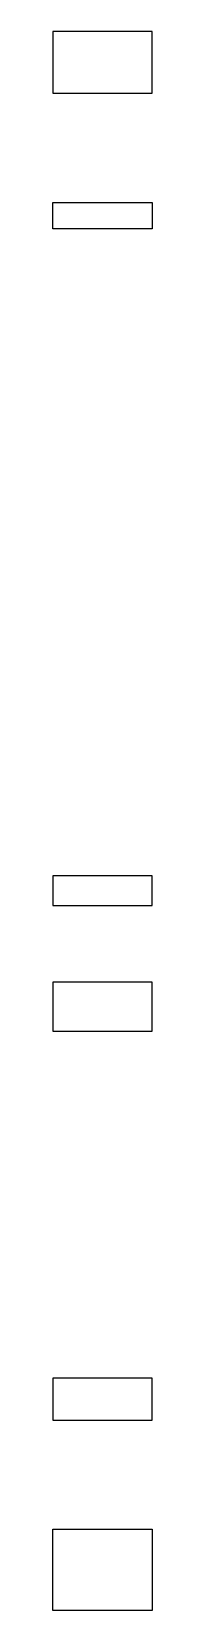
# Model space of a CAD drawing. Header units: metres. Extents: x -18.5 to -15.6, y -1.1 to 46.5.
import ezdxf

# ---------------------------------------------------------------- set-up
doc = ezdxf.new("R2010")
doc.units = ezdxf.units.M

msp = doc.modelspace()

# ---------------------------------------------------------------- linework, layer by layer
for p, q in [((-17.329, 46.5), (-18.55, 46.5)), ((-18.55, 46.5), (-18.55, 44.776)), ((-15.55, 46.5), (-17.329, 46.5)), ((-15.55, 46.177), (-15.55, 46.5)), ((-15.55, 44.656), (-15.55, 46.177)), ((-18.55, 44.776), (-18.55, 44.75)), ((-18.55, 44.75), (-18.55, 44.703)), ((-18.55, 44.703), (-18.55, 44.703)), ((-18.55, 44.703), (-18.55, 44.639)), ((-18.55, 44.639), (-17.172, 44.639)), ((-17.172, 44.639), (-15.55, 44.639)), ((-17.172, 44.639), (-17.172, 44.639)), ((-15.55, 44.639), (-15.55, 44.656)), ((-18.55, 41.342), (-18.55, 41.351)), ((-18.55, 41.351), (-18.401, 41.351)), ((-18.55, 41.288), (-18.55, 41.342)), ((-18.55, 40.602), (-18.55, 41.288)), ((-18.401, 41.351), (-15.55, 41.351)), ((-18.401, 41.351), (-18.401, 41.351)), ((-15.55, 41.351), (-15.55, 41.342)), ((-15.55, 41.342), (-15.55, 41.288)), ((-15.55, 41.288), (-15.55, 40.55)), ((-18.55, 40.55), (-18.55, 40.602)), ((-15.697, 40.55), (-18.55, 40.55)), ((-15.55, 40.55), (-15.697, 40.55)), ((-16.585, 21.05), (-18.55, 21.05)), ((-18.55, 21.05), (-18.55, 20.555)), ((-15.55, 21.05), (-16.585, 21.05)), ((-15.55, 20.555), (-15.55, 21.05)), ((-18.55, 20.555), (-18.55, 20.397)), ((-15.55, 20.397), (-15.55, 20.555)), ((-18.55, 20.397), (-18.55, 20.155)), ((-18.55, 20.155), (-16.23, 20.155)), ((-16.23, 20.155), (-15.55, 20.155)), ((-16.23, 20.155), (-16.23, 20.155)), ((-15.55, 20.155), (-15.55, 20.397)), ((-17.87, 17.845), (-18.55, 17.845)), ((-18.55, 17.845), (-18.55, 17.816)), ((-18.55, 17.816), (-18.55, 16.361)), ((-15.55, 17.845), (-17.87, 17.845)), ((-15.55, 17.765), (-15.55, 17.845)), ((-15.55, 16.361), (-15.55, 17.765)), ((-18.55, 16.361), (-17.704, 16.361)), ((-17.704, 16.361), (-15.55, 16.361)), ((-17.704, 16.361), (-17.704, 16.361)), ((-16.115, 5.9), (-18.55, 5.9)), ((-18.55, 5.9), (-18.55, 5.309)), ((-15.55, 5.9), (-16.115, 5.9)), ((-15.55, 5.183), (-15.55, 5.9)), ((-18.55, 5.309), (-18.55, 5.183)), ((-18.55, 5.183), (-18.55, 4.888)), ((-18.55, 4.888), (-18.55, 4.639)), ((-15.55, 4.831), (-15.55, 5.183)), ((-15.55, 4.738), (-15.55, 4.831)), ((-18.55, 4.639), (-17.172, 4.639)), ((-17.172, 4.639), (-15.55, 4.639)), ((-17.172, 4.639), (-17.172, 4.639)), ((-15.55, 4.639), (-15.55, 4.738)), ((-18.55, 1.239), (-18.55, 1.351)), ((-18.55, 1.351), (-18.401, 1.351)), ((-18.55, 1.229), (-18.55, 1.239)), ((-18.55, 1.225), (-18.55, 1.229)), ((-18.55, 1.189), (-18.55, 1.225)), ((-18.55, -0.143), (-18.55, 1.189)), ((-18.401, 1.351), (-15.55, 1.351)), ((-18.401, 1.351), (-18.401, 1.351)), ((-15.55, 1.351), (-15.55, 1.258)), ((-15.55, 1.258), (-15.55, 1.239)), ((-15.55, 1.239), (-15.55, -0.385)), ((-18.55, -0.238), (-18.55, -0.143)), ((-18.55, -0.269), (-18.55, -0.238)), ((-18.55, -1.1), (-18.55, -0.269)), ((-15.55, -0.385), (-15.55, -0.537)), ((-15.55, -0.537), (-15.55, -0.639)), ((-15.55, -0.639), (-15.55, -0.7)), ((-15.55, -0.7), (-15.55, -1.1)), ((-15.844, -1.1), (-18.55, -1.1)), ((-15.55, -1.1), (-15.844, -1.1))]:
    msp.add_line(p, q)

doc.saveas('drawing.dxf')
